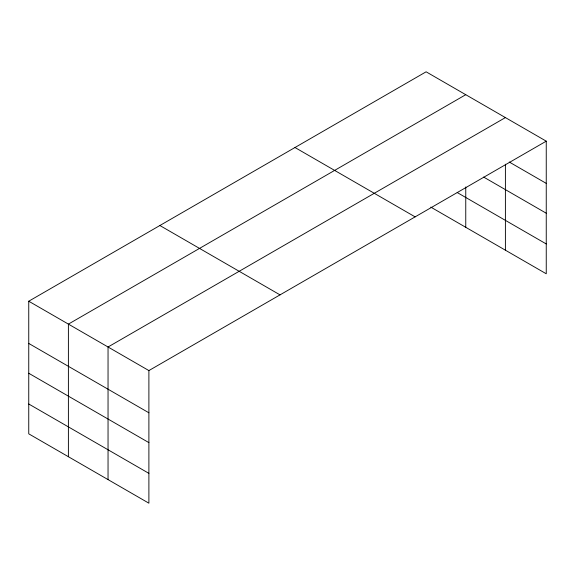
<?xml version="1.0" encoding="UTF-8"?>
<svg xmlns="http://www.w3.org/2000/svg" width="575" height="575" viewBox="0 0 575 575"><rect width="100%" height="100%" fill="white"/><g stroke="black" fill="none" stroke-linecap="round" stroke-linejoin="round"><path stroke-width="0.86" d="M546.25 141.17L426.111 71.81L28.75 301.221L28.75 433.83L148.889 503.19L148.889 370.58L546.25 141.17L546.25 273.779L430.776 207.108M505.403 164.184L505.403 250.197M465.757 94.695L68.396 324.113L68.396 456.723M505.403 117.587L108.042 346.998L108.042 479.607M509.256 162.021L546.25 183.382M483.632 177.064L546.25 213.217M457.204 192.539L546.25 243.951M294.982 147.516L415.121 216.876M159.879 225.515L280.018 294.874M28.75 301.221L148.889 370.58M28.75 343.433L148.889 412.793M28.75 373.261L148.889 442.628M28.75 404.002L148.889 473.362M465.757 186.94L465.757 227.305"/></g></svg>
